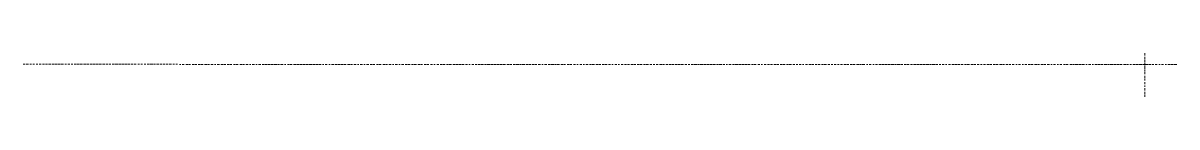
# Model space of a CAD drawing. Header units: millimetres. Extents: x 2928 to 3112, y 1220 to 1280.
# Drawn here: x 3081.44 to 3086.89, y 1247.3 to 1247.51 of the extents above; entities that cross this region are included whole.
import ezdxf

# ---------------------------------------------------------------- set-up
doc = ezdxf.new("R2010")
doc.units = ezdxf.units.MM

msp = doc.modelspace()

# ---------------------------------------------------------------- linework, layer by layer
at = {"color": 252, "linetype": 'Continuous', "lineweight": 5, "true_color": 0x989898}
for points in [[(3086.73579, 1247.49801), (3086.73579, 1247.50793), (3086.73579, 1247.50793)], [(3086.73579, 1247.48147), (3086.73579, 1247.49139), (3086.73579, 1247.49139)], [(3082.18071, 1247.455), (3082.18733, 1247.455), (3082.18733, 1247.455)], [(3082.19394, 1247.455), (3082.20387, 1247.455), (3082.20387, 1247.455)], [(3082.21048, 1247.455), (3082.22041, 1247.455), (3082.22041, 1247.455)], [(3082.22371, 1247.455), (3082.23364, 1247.455), (3082.23364, 1247.455)], [(3082.24025, 1247.455), (3082.25018, 1247.455), (3082.25018, 1247.455)], [(3082.25349, 1247.455), (3082.26341, 1247.455), (3082.26341, 1247.455)], [(3082.27003, 1247.455), (3082.27995, 1247.455), (3082.27995, 1247.455)], [(3082.28326, 1247.455), (3082.29318, 1247.455), (3082.29318, 1247.455)], [(3082.2998, 1247.455), (3082.30972, 1247.455), (3082.30972, 1247.455)], [(3082.31303, 1247.455), (3082.32295, 1247.455), (3082.32295, 1247.455)], [(3082.32957, 1247.455), (3082.33949, 1247.455), (3082.33949, 1247.455)], [(3082.34611, 1247.455), (3082.35272, 1247.455), (3082.35272, 1247.455)], [(3082.35934, 1247.455), (3082.36926, 1247.455), (3082.36926, 1247.455)], [(3082.37588, 1247.455), (3082.3858, 1247.455), (3082.3858, 1247.455)], [(3082.38911, 1247.455), (3082.39904, 1247.455), (3082.39904, 1247.455)], [(3082.40565, 1247.455), (3082.41558, 1247.455), (3082.41558, 1247.455)], [(3082.41888, 1247.455), (3082.42881, 1247.455), (3082.42881, 1247.455)], [(3082.43542, 1247.455), (3082.44535, 1247.455), (3082.44535, 1247.455)], [(3082.44866, 1247.455), (3082.45858, 1247.455), (3082.45858, 1247.455)], [(3082.4652, 1247.455), (3082.47512, 1247.455), (3082.47512, 1247.455)], [(3082.47843, 1247.455), (3082.48835, 1247.455), (3082.48835, 1247.455)], [(3082.49497, 1247.455), (3082.50489, 1247.455), (3082.50489, 1247.455)], [(3082.51151, 1247.455), (3082.51812, 1247.455), (3082.51812, 1247.455)], [(3082.52474, 1247.455), (3082.53466, 1247.455), (3082.53466, 1247.455)], [(3082.54128, 1247.455), (3082.5479, 1247.455), (3082.5479, 1247.455)], [(3082.55451, 1247.455), (3082.56444, 1247.455), (3082.56444, 1247.455)], [(3082.57105, 1247.455), (3082.58098, 1247.455), (3082.58098, 1247.455)], [(3082.58428, 1247.455), (3082.59421, 1247.455), (3082.59421, 1247.455)], [(3082.59751, 1247.455), (3082.61075, 1247.455), (3082.61075, 1247.455)], [(3082.61405, 1247.455), (3082.62398, 1247.455), (3082.62398, 1247.455)], [(3082.62729, 1247.455), (3082.64052, 1247.455), (3082.64052, 1247.455)], [(3082.64383, 1247.455), (3082.65375, 1247.455), (3082.65375, 1247.455)], [(3082.65706, 1247.455), (3082.67029, 1247.455), (3082.67029, 1247.455)], [(3082.67691, 1247.455), (3082.68352, 1247.455), (3082.68352, 1247.455)], [(3082.69014, 1247.455), (3082.70006, 1247.455), (3082.70006, 1247.455)], [(3082.70337, 1247.455), (3082.71329, 1247.455), (3082.71329, 1247.455)], [(3082.71991, 1247.455), (3082.72983, 1247.455), (3082.72983, 1247.455)], [(3082.73314, 1247.455), (3082.74637, 1247.455), (3082.74637, 1247.455)], [(3082.74968, 1247.455), (3082.75961, 1247.455), (3082.75961, 1247.455)], [(3082.76291, 1247.455), (3082.77615, 1247.455), (3082.77615, 1247.455)], [(3082.77945, 1247.455), (3082.78938, 1247.455), (3082.78938, 1247.455)], [(3082.79269, 1247.455), (3082.80592, 1247.455), (3082.80592, 1247.455)], [(3082.80923, 1247.455), (3082.81915, 1247.455), (3082.81915, 1247.455)], [(3082.82246, 1247.455), (3082.83569, 1247.455), (3082.83569, 1247.455)], [(3082.839, 1247.455), (3082.84892, 1247.455), (3082.84892, 1247.455)], [(3082.85554, 1247.455), (3082.86215, 1247.455), (3082.86215, 1247.455)], [(3082.86877, 1247.455), (3082.87869, 1247.455), (3082.87869, 1247.455)], [(3082.88531, 1247.455), (3082.89192, 1247.455), (3082.89192, 1247.455)], [(3082.89854, 1247.455), (3082.91177, 1247.455), (3082.91177, 1247.455)], [(3082.91508, 1247.455), (3082.925, 1247.455), (3082.925, 1247.455)], [(3082.92831, 1247.455), (3082.94154, 1247.455), (3082.94154, 1247.455)], [(3082.94485, 1247.455), (3082.95478, 1247.455), (3082.95478, 1247.455)], [(3082.95808, 1247.455), (3082.96801, 1247.455), (3082.96801, 1247.455)], [(3082.97462, 1247.455), (3082.98455, 1247.455), (3082.98455, 1247.455)], [(3082.98786, 1247.455), (3082.99778, 1247.455), (3082.99778, 1247.455)], [(3083.0044, 1247.455), (3083.01432, 1247.455), (3083.01432, 1247.455)], [(3083.02094, 1247.455), (3083.02755, 1247.455), (3083.02755, 1247.455)], [(3083.03417, 1247.455), (3083.04409, 1247.455), (3083.04409, 1247.455)], [(3083.05071, 1247.455), (3083.05732, 1247.455), (3083.05732, 1247.455)], [(3083.06394, 1247.455), (3083.07386, 1247.455), (3083.07386, 1247.455)], [(3083.08048, 1247.455), (3083.0904, 1247.455), (3083.0904, 1247.455)], [(3083.09371, 1247.455), (3083.10364, 1247.455), (3083.10364, 1247.455)], [(3083.11025, 1247.455), (3083.12018, 1247.455), (3083.12018, 1247.455)], [(3083.12348, 1247.455), (3083.13341, 1247.455), (3083.13341, 1247.455)], [(3083.14002, 1247.455), (3083.14995, 1247.455), (3083.14995, 1247.455)], [(3083.15326, 1247.455), (3083.16318, 1247.455), (3083.16318, 1247.455)], [(3083.16979, 1247.455), (3083.17972, 1247.455), (3083.17972, 1247.455)], [(3083.18633, 1247.455), (3083.19295, 1247.455), (3083.19295, 1247.455)], [(3083.19957, 1247.455), (3083.20949, 1247.455), (3083.20949, 1247.455)], [(3083.21611, 1247.455), (3083.22272, 1247.455), (3083.22272, 1247.455)], [(3083.22934, 1247.455), (3083.23926, 1247.455), (3083.23926, 1247.455)], [(3083.24588, 1247.455), (3083.2558, 1247.455), (3083.2558, 1247.455)], [(3083.25911, 1247.455), (3083.26903, 1247.455), (3083.26903, 1247.455)], [(3083.27565, 1247.455), (3083.28557, 1247.455), (3083.28557, 1247.455)], [(3083.28888, 1247.455), (3083.29881, 1247.455), (3083.29881, 1247.455)], [(3083.30542, 1247.455), (3083.31535, 1247.455), (3083.31535, 1247.455)], [(3083.31865, 1247.455), (3083.32858, 1247.455), (3083.32858, 1247.455)], [(3083.33519, 1247.455), (3083.34512, 1247.455), (3083.34512, 1247.455)], [(3083.34843, 1247.455), (3083.35835, 1247.455), (3083.35835, 1247.455)], [(3083.36497, 1247.455), (3083.37489, 1247.455), (3083.37489, 1247.455)], [(3083.38151, 1247.455), (3083.38812, 1247.455), (3083.38812, 1247.455)], [(3083.39474, 1247.455), (3083.40466, 1247.455), (3083.40466, 1247.455)], [(3083.41128, 1247.455), (3083.4212, 1247.455), (3083.4212, 1247.455)], [(3083.42451, 1247.455), (3083.43443, 1247.455), (3083.43443, 1247.455)], [(3083.44105, 1247.455), (3083.45097, 1247.455), (3083.45097, 1247.455)], [(3083.45428, 1247.455), (3083.4642, 1247.455), (3083.4642, 1247.455)], [(3083.47082, 1247.455), (3083.48074, 1247.455), (3083.48074, 1247.455)], [(3083.48405, 1247.455), (3083.49398, 1247.455), (3083.49398, 1247.455)], [(3083.49728, 1247.455), (3083.51052, 1247.455), (3083.51052, 1247.455)], [(3083.51382, 1247.455), (3083.52375, 1247.455), (3083.52375, 1247.455)], [(3083.53036, 1247.455), (3083.54029, 1247.455), (3083.54029, 1247.455)], [(3083.5469, 1247.455), (3083.55352, 1247.455), (3083.55352, 1247.455)], [(3083.56014, 1247.455), (3083.57006, 1247.455), (3083.57006, 1247.455)], [(3083.57668, 1247.455), (3083.5866, 1247.455), (3083.5866, 1247.455)], [(3083.58991, 1247.455), (3083.59983, 1247.455), (3083.59983, 1247.455)], [(3083.60314, 1247.455), (3083.61637, 1247.455), (3083.61637, 1247.455)], [(3083.61968, 1247.455), (3083.6296, 1247.455), (3083.6296, 1247.455)], [(3083.63291, 1247.455), (3083.64614, 1247.455), (3083.64614, 1247.455)], [(3083.64945, 1247.455), (3083.65938, 1247.455), (3083.65938, 1247.455)], [(3083.66268, 1247.455), (3083.67592, 1247.455), (3083.67592, 1247.455)], [(3083.67922, 1247.455), (3083.68915, 1247.455), (3083.68915, 1247.455)], [(3083.69246, 1247.455), (3083.70569, 1247.455), (3083.70569, 1247.455)], [(3083.709, 1247.455), (3083.71892, 1247.455), (3083.71892, 1247.455)], [(3083.72553, 1247.455), (3083.73546, 1247.455), (3083.73546, 1247.455)], [(3083.73877, 1247.455), (3083.74869, 1247.455), (3083.74869, 1247.455)], [(3083.75531, 1247.455), (3083.76523, 1247.455), (3083.76523, 1247.455)], [(3083.76854, 1247.455), (3083.78177, 1247.455), (3083.78177, 1247.455)], [(3083.78508, 1247.455), (3083.795, 1247.455), (3083.795, 1247.455)], [(3083.79831, 1247.455), (3083.81154, 1247.455), (3083.81154, 1247.455)], [(3083.81485, 1247.455), (3083.82477, 1247.455), (3083.82477, 1247.455)], [(3083.82808, 1247.455), (3083.84131, 1247.455), (3083.84131, 1247.455)], [(3083.84462, 1247.455), (3083.85455, 1247.455), (3083.85455, 1247.455)], [(3083.85785, 1247.455), (3083.86778, 1247.455), (3083.86778, 1247.455)], [(3083.87439, 1247.455), (3083.88432, 1247.455), (3083.88432, 1247.455)], [(3083.89093, 1247.455), (3083.89755, 1247.455), (3083.89755, 1247.455)], [(3083.90417, 1247.455), (3083.91409, 1247.455), (3083.91409, 1247.455)], [(3083.92071, 1247.455), (3083.93063, 1247.455), (3083.93063, 1247.455)], [(3083.93394, 1247.455), (3083.94717, 1247.455), (3083.94717, 1247.455)], [(3083.95048, 1247.455), (3083.9604, 1247.455), (3083.9604, 1247.455)], [(3083.96371, 1247.455), (3083.97363, 1247.455), (3083.97363, 1247.455)], [(3083.98025, 1247.455), (3083.99017, 1247.455), (3083.99017, 1247.455)], [(3083.99348, 1247.455), (3084.00341, 1247.455), (3084.00341, 1247.455)], [(3084.01002, 1247.455), (3084.01994, 1247.455), (3084.01994, 1247.455)], [(3084.02325, 1247.455), (3084.03318, 1247.455), (3084.03318, 1247.455)], [(3084.03979, 1247.455), (3084.04972, 1247.455), (3084.04972, 1247.455)], [(3084.05633, 1247.455), (3084.06295, 1247.455), (3084.06295, 1247.455)], [(3084.06956, 1247.455), (3084.07949, 1247.455), (3084.07949, 1247.455)], [(3084.0861, 1247.455), (3084.09272, 1247.455), (3084.09272, 1247.455)], [(3084.09934, 1247.455), (3084.10926, 1247.455), (3084.10926, 1247.455)], [(3084.11588, 1247.455), (3084.1258, 1247.455), (3084.1258, 1247.455)], [(3084.12911, 1247.455), (3084.13903, 1247.455), (3084.13903, 1247.455)], [(3084.14565, 1247.455), (3084.15557, 1247.455), (3084.15557, 1247.455)], [(3084.15888, 1247.455), (3084.1688, 1247.455), (3084.1688, 1247.455)], [(3084.17542, 1247.455), (3084.18534, 1247.455), (3084.18534, 1247.455)], [(3084.18865, 1247.455), (3084.19858, 1247.455), (3084.19858, 1247.455)], [(3084.20519, 1247.455), (3084.21512, 1247.455), (3084.21512, 1247.455)], [(3084.22173, 1247.455), (3084.22835, 1247.455), (3084.22835, 1247.455)], [(3084.23496, 1247.455), (3084.24489, 1247.455), (3084.24489, 1247.455)], [(3084.2515, 1247.455), (3084.25812, 1247.455), (3084.25812, 1247.455)], [(3084.26474, 1247.455), (3084.27466, 1247.455), (3084.27466, 1247.455)], [(3084.28128, 1247.455), (3084.2912, 1247.455), (3084.2912, 1247.455)], [(3084.29451, 1247.455), (3084.30443, 1247.455), (3084.30443, 1247.455)], [(3084.31105, 1247.455), (3084.32097, 1247.455), (3084.32097, 1247.455)], [(3084.32428, 1247.455), (3084.3342, 1247.455), (3084.3342, 1247.455)], [(3084.34082, 1247.455), (3084.35074, 1247.455), (3084.35074, 1247.455)], [(3084.35405, 1247.455), (3084.36397, 1247.455), (3084.36397, 1247.455)], [(3084.37059, 1247.455), (3084.38051, 1247.455), (3084.38051, 1247.455)], [(3084.38382, 1247.455), (3084.39375, 1247.455), (3084.39375, 1247.455)], [(3084.40036, 1247.455), (3084.41029, 1247.455), (3084.41029, 1247.455)], [(3084.4169, 1247.455), (3084.42352, 1247.455), (3084.42352, 1247.455)], [(3084.43013, 1247.455), (3084.44006, 1247.455), (3084.44006, 1247.455)], [(3084.44667, 1247.455), (3084.4566, 1247.455), (3084.4566, 1247.455)], [(3084.45991, 1247.455), (3084.46983, 1247.455), (3084.46983, 1247.455)], [(3084.47645, 1247.455), (3084.48637, 1247.455), (3084.48637, 1247.455)], [(3084.48968, 1247.455), (3084.4996, 1247.455), (3084.4996, 1247.455)], [(3084.50291, 1247.455), (3084.51614, 1247.455), (3084.51614, 1247.455)], [(3084.51945, 1247.455), (3084.52937, 1247.455), (3084.52937, 1247.455)], [(3084.53268, 1247.455), (3084.54591, 1247.455), (3084.54591, 1247.455)], [(3084.54922, 1247.455), (3084.55915, 1247.455), (3084.55915, 1247.455)], [(3084.56576, 1247.455), (3084.57568, 1247.455), (3084.57568, 1247.455)], [(3084.5823, 1247.455), (3084.58892, 1247.455), (3084.58892, 1247.455)], [(3084.59553, 1247.455), (3084.60546, 1247.455), (3084.60546, 1247.455)], [(3084.60876, 1247.455), (3084.622, 1247.455), (3084.622, 1247.455)], [(3084.6253, 1247.455), (3084.63523, 1247.455), (3084.63523, 1247.455)], [(3084.63854, 1247.455), (3084.65177, 1247.455), (3084.65177, 1247.455)], [(3084.65508, 1247.455), (3084.665, 1247.455), (3084.665, 1247.455)], [(3084.66831, 1247.455), (3084.68154, 1247.455), (3084.68154, 1247.455)], [(3084.68485, 1247.455), (3084.69477, 1247.455), (3084.69477, 1247.455)], [(3084.69808, 1247.455), (3084.71131, 1247.455), (3084.71131, 1247.455)], [(3084.71462, 1247.455), (3084.72454, 1247.455), (3084.72454, 1247.455)], [(3084.72785, 1247.455), (3084.74108, 1247.455), (3084.74108, 1247.455)], [(3084.74439, 1247.455), (3084.75432, 1247.455), (3084.75432, 1247.455)], [(3084.76093, 1247.455), (3084.76755, 1247.455), (3084.76755, 1247.455)], [(3084.77416, 1247.455), (3084.78409, 1247.455), (3084.78409, 1247.455)], [(3084.7907, 1247.455), (3084.80063, 1247.455), (3084.80063, 1247.455)], [(3084.80394, 1247.455), (3084.81717, 1247.455), (3084.81717, 1247.455)], [(3084.82048, 1247.455), (3084.8304, 1247.455), (3084.8304, 1247.455)], [(3084.83371, 1247.455), (3084.84694, 1247.455), (3084.84694, 1247.455)], [(3084.85025, 1247.455), (3084.86017, 1247.455), (3084.86017, 1247.455)], [(3084.86348, 1247.455), (3084.8734, 1247.455), (3084.8734, 1247.455)], [(3084.88002, 1247.455), (3084.88994, 1247.455), (3084.88994, 1247.455)], [(3084.89325, 1247.455), (3084.90317, 1247.455), (3084.90317, 1247.455)], [(3084.90979, 1247.455), (3084.91971, 1247.455), (3084.91971, 1247.455)], [(3084.92633, 1247.455), (3084.93295, 1247.455), (3084.93295, 1247.455)], [(3084.93956, 1247.455), (3084.94949, 1247.455), (3084.94949, 1247.455)], [(3084.9561, 1247.455), (3084.96603, 1247.455), (3084.96603, 1247.455)], [(3084.96933, 1247.455), (3084.97926, 1247.455), (3084.97926, 1247.455)], [(3084.98587, 1247.455), (3084.9958, 1247.455), (3084.9958, 1247.455)], [(3084.99911, 1247.455), (3085.00903, 1247.455), (3085.00903, 1247.455)], [(3085.01565, 1247.455), (3085.02557, 1247.455), (3085.02557, 1247.455)], [(3085.02888, 1247.455), (3085.0388, 1247.455), (3085.0388, 1247.455)], [(3085.04542, 1247.455), (3085.05534, 1247.455), (3085.05534, 1247.455)], [(3085.05865, 1247.455), (3085.06857, 1247.455), (3085.06857, 1247.455)], [(3085.07519, 1247.455), (3085.08511, 1247.455), (3085.08511, 1247.455)], [(3085.09173, 1247.455), (3085.09835, 1247.455), (3085.09835, 1247.455)], [(3085.10496, 1247.455), (3085.11489, 1247.455), (3085.11489, 1247.455)], [(3085.1215, 1247.455), (3085.12812, 1247.455), (3085.12812, 1247.455)], [(3085.13473, 1247.455), (3085.14466, 1247.455), (3085.14466, 1247.455)], [(3085.15127, 1247.455), (3085.1612, 1247.455), (3085.1612, 1247.455)], [(3085.1645, 1247.455), (3085.17443, 1247.455), (3085.17443, 1247.455)], [(3085.18104, 1247.455), (3085.19097, 1247.455), (3085.19097, 1247.455)], [(3085.19428, 1247.455), (3085.2042, 1247.455), (3085.2042, 1247.455)], [(3085.21082, 1247.455), (3085.22074, 1247.455), (3085.22074, 1247.455)], [(3085.22405, 1247.455), (3085.23397, 1247.455), (3085.23397, 1247.455)], [(3085.24059, 1247.455), (3085.25051, 1247.455), (3085.25051, 1247.455)], [(3085.25713, 1247.455), (3085.26374, 1247.455), (3085.26374, 1247.455)], [(3085.27036, 1247.455), (3085.28028, 1247.455), (3085.28028, 1247.455)], [(3085.2869, 1247.455), (3085.29352, 1247.455), (3085.29352, 1247.455)], [(3085.30013, 1247.455), (3085.31006, 1247.455), (3085.31006, 1247.455)], [(3085.31667, 1247.455), (3085.3266, 1247.455), (3085.3266, 1247.455)], [(3085.3299, 1247.455), (3085.33983, 1247.455), (3085.33983, 1247.455)], [(3085.34644, 1247.455), (3085.35637, 1247.455), (3085.35637, 1247.455)], [(3085.35968, 1247.455), (3085.3696, 1247.455), (3085.3696, 1247.455)], [(3085.37622, 1247.455), (3085.38614, 1247.455), (3085.38614, 1247.455)], [(3085.38945, 1247.455), (3085.39937, 1247.455), (3085.39937, 1247.455)], [(3085.40268, 1247.455), (3085.41591, 1247.455), (3085.41591, 1247.455)], [(3085.42253, 1247.455), (3085.42914, 1247.455), (3085.42914, 1247.455)], [(3085.43576, 1247.455), (3085.44568, 1247.455), (3085.44568, 1247.455)], [(3085.4523, 1247.455), (3085.45891, 1247.455), (3085.45891, 1247.455)], [(3085.46553, 1247.455), (3085.47545, 1247.455), (3085.47545, 1247.455)], [(3085.48207, 1247.455), (3085.49199, 1247.455), (3085.49199, 1247.455)], [(3085.4953, 1247.455), (3085.50523, 1247.455), (3085.50523, 1247.455)], [(3085.50853, 1247.455), (3085.52177, 1247.455), (3085.52177, 1247.455)], [(3085.52507, 1247.455), (3085.535, 1247.455), (3085.535, 1247.455)], [(3085.53831, 1247.455), (3085.55154, 1247.455), (3085.55154, 1247.455)], [(3085.55485, 1247.455), (3085.56477, 1247.455), (3085.56477, 1247.455)], [(3085.56808, 1247.455), (3085.58131, 1247.455), (3085.58131, 1247.455)], [(3085.58462, 1247.455), (3085.59454, 1247.455), (3085.59454, 1247.455)], [(3085.60116, 1247.455), (3085.61108, 1247.455), (3085.61108, 1247.455)], [(3085.61439, 1247.455), (3085.62431, 1247.455), (3085.62431, 1247.455)], [(3085.63093, 1247.455), (3085.64085, 1247.455), (3085.64085, 1247.455)], [(3085.64416, 1247.455), (3085.65739, 1247.455), (3085.65739, 1247.455)], [(3085.6607, 1247.455), (3085.67063, 1247.455), (3085.67063, 1247.455)], [(3085.67393, 1247.455), (3085.68717, 1247.455), (3085.68717, 1247.455)], [(3085.69047, 1247.455), (3085.7004, 1247.455), (3085.7004, 1247.455)], [(3085.70371, 1247.455), (3085.71694, 1247.455), (3085.71694, 1247.455)], [(3085.72024, 1247.455), (3085.73017, 1247.455), (3085.73017, 1247.455)], [(3085.73348, 1247.455), (3085.74671, 1247.455), (3085.74671, 1247.455)], [(3085.75002, 1247.455), (3085.75994, 1247.455), (3085.75994, 1247.455)], [(3085.76656, 1247.455), (3085.77317, 1247.455), (3085.77317, 1247.455)], [(3085.77979, 1247.455), (3085.78971, 1247.455), (3085.78971, 1247.455)], [(3085.79633, 1247.455), (3085.80294, 1247.455), (3085.80294, 1247.455)], [(3085.80956, 1247.455), (3085.81948, 1247.455), (3085.81948, 1247.455)], [(3085.8261, 1247.455), (3085.83602, 1247.455), (3085.83602, 1247.455)], [(3085.83933, 1247.455), (3085.85256, 1247.455), (3085.85256, 1247.455)], [(3085.85587, 1247.455), (3085.8658, 1247.455), (3085.8658, 1247.455)], [(3085.8691, 1247.455), (3085.87903, 1247.455), (3085.87903, 1247.455)], [(3085.88564, 1247.455), (3085.89557, 1247.455), (3085.89557, 1247.455)], [(3085.89888, 1247.455), (3085.9088, 1247.455), (3085.9088, 1247.455)], [(3085.91542, 1247.455), (3085.92534, 1247.455), (3085.92534, 1247.455)], [(3085.92865, 1247.455), (3085.93857, 1247.455), (3085.93857, 1247.455)], [(3085.94519, 1247.455), (3085.95511, 1247.455), (3085.95511, 1247.455)], [(3085.96173, 1247.455), (3085.96834, 1247.455), (3085.96834, 1247.455)], [(3085.97496, 1247.455), (3085.98488, 1247.455), (3085.98488, 1247.455)], [(3085.9915, 1247.455), (3086.00142, 1247.455), (3086.00142, 1247.455)], [(3086.00473, 1247.455), (3086.01465, 1247.455), (3086.01465, 1247.455)], [(3086.02127, 1247.455), (3086.03119, 1247.455), (3086.03119, 1247.455)], [(3086.0345, 1247.455), (3086.04443, 1247.455), (3086.04443, 1247.455)], [(3086.05104, 1247.455), (3086.06097, 1247.455), (3086.06097, 1247.455)], [(3086.06427, 1247.455), (3086.0742, 1247.455), (3086.0742, 1247.455)], [(3086.08081, 1247.455), (3086.09074, 1247.455), (3086.09074, 1247.455)], [(3086.09405, 1247.455), (3086.10397, 1247.455), (3086.10397, 1247.455)], [(3086.11059, 1247.455), (3086.12051, 1247.455), (3086.12051, 1247.455)], [(3086.12713, 1247.455), (3086.13374, 1247.455), (3086.13374, 1247.455)], [(3086.14036, 1247.455), (3086.15028, 1247.455), (3086.15028, 1247.455)], [(3086.1569, 1247.455), (3086.16351, 1247.455), (3086.16351, 1247.455)], [(3086.17013, 1247.455), (3086.18005, 1247.455), (3086.18005, 1247.455)], [(3086.18667, 1247.455), (3086.19659, 1247.455), (3086.19659, 1247.455)], [(3086.1999, 1247.455), (3086.20983, 1247.455), (3086.20983, 1247.455)], [(3086.21644, 1247.455), (3086.22637, 1247.455), (3086.22637, 1247.455)], [(3086.22967, 1247.455), (3086.2396, 1247.455), (3086.2396, 1247.455)], [(3086.24621, 1247.455), (3086.25614, 1247.455), (3086.25614, 1247.455)], [(3086.25945, 1247.455), (3086.26937, 1247.455), (3086.26937, 1247.455)], [(3086.27599, 1247.455), (3086.28591, 1247.455), (3086.28591, 1247.455)], [(3086.29252, 1247.455), (3086.29914, 1247.455), (3086.29914, 1247.455)], [(3086.30576, 1247.455), (3086.31568, 1247.455), (3086.31568, 1247.455)], [(3086.3223, 1247.455), (3086.32891, 1247.455), (3086.32891, 1247.455)], [(3086.33553, 1247.455), (3086.34545, 1247.455), (3086.34545, 1247.455)], [(3086.35207, 1247.455), (3086.36199, 1247.455), (3086.36199, 1247.455)], [(3086.3653, 1247.455), (3086.37522, 1247.455), (3086.37522, 1247.455)], [(3086.38184, 1247.455), (3086.39176, 1247.455), (3086.39176, 1247.455)], [(3086.39507, 1247.455), (3086.405, 1247.455), (3086.405, 1247.455)], [(3086.4083, 1247.455), (3086.42154, 1247.455), (3086.42154, 1247.455)], [(3086.42484, 1247.455), (3086.43477, 1247.455), (3086.43477, 1247.455)], [(3086.43808, 1247.455), (3086.45131, 1247.455), (3086.45131, 1247.455)], [(3086.45792, 1247.455), (3086.46454, 1247.455), (3086.46454, 1247.455)], [(3086.47116, 1247.455), (3086.48108, 1247.455), (3086.48108, 1247.455)], [(3086.4877, 1247.455), (3086.49431, 1247.455), (3086.49431, 1247.455)], [(3086.50093, 1247.455), (3086.51085, 1247.455), (3086.51085, 1247.455)], [(3086.51416, 1247.455), (3086.52739, 1247.455), (3086.52739, 1247.455)], [(3086.5307, 1247.455), (3086.54062, 1247.455), (3086.54062, 1247.455)], [(3086.54393, 1247.455), (3086.55716, 1247.455), (3086.55716, 1247.455)], [(3086.56047, 1247.455), (3086.57039, 1247.455), (3086.57039, 1247.455)], [(3086.5737, 1247.455), (3086.58693, 1247.455), (3086.58693, 1247.455)], [(3086.59024, 1247.455), (3086.60017, 1247.455), (3086.60017, 1247.455)], [(3086.60347, 1247.455), (3086.61671, 1247.455), (3086.61671, 1247.455)], [(3086.62001, 1247.455), (3086.62994, 1247.455), (3086.62994, 1247.455)], [(3086.63655, 1247.455), (3086.64648, 1247.455), (3086.64648, 1247.455)], [(3086.64979, 1247.455), (3086.65971, 1247.455), (3086.65971, 1247.455)], [(3086.66633, 1247.455), (3086.67294, 1247.455), (3086.67294, 1247.455)], [(3086.67956, 1247.455), (3086.69279, 1247.455), (3086.69279, 1247.455)], [(3086.6961, 1247.455), (3086.70602, 1247.455), (3086.70602, 1247.455)], [(3086.70933, 1247.455), (3086.72256, 1247.455), (3086.72256, 1247.455)], [(3086.72587, 1247.455), (3086.73579, 1247.455), (3086.73579, 1247.455)], [(3086.73579, 1247.46493), (3086.73579, 1247.47816), (3086.73579, 1247.47816)], [(3086.73579, 1247.4517), (3086.73579, 1247.46162), (3086.73579, 1247.46162)], [(3086.73579, 1247.43516), (3086.73579, 1247.44839), (3086.73579, 1247.44839)], [(3086.7391, 1247.455), (3086.75233, 1247.455), (3086.75233, 1247.455)], [(3086.75564, 1247.455), (3086.76557, 1247.455), (3086.76557, 1247.455)], [(3086.76887, 1247.455), (3086.7788, 1247.455), (3086.7788, 1247.455)], [(3086.78541, 1247.455), (3086.79534, 1247.455), (3086.79534, 1247.455)], [(3086.80195, 1247.455), (3086.80857, 1247.455), (3086.80857, 1247.455)], [(3086.81519, 1247.455), (3086.82511, 1247.455), (3086.82511, 1247.455)], [(3086.83173, 1247.455), (3086.83834, 1247.455), (3086.83834, 1247.455)], [(3086.84496, 1247.455), (3086.85819, 1247.455), (3086.85819, 1247.455)], [(3086.8615, 1247.455), (3086.87142, 1247.455), (3086.87142, 1247.455)], [(3086.87473, 1247.455), (3086.88796, 1247.455), (3086.88796, 1247.455)], [(3086.73579, 1247.42193), (3086.73579, 1247.43185), (3086.73579, 1247.43185)], [(3086.73579, 1247.40869), (3086.73579, 1247.41862), (3086.73579, 1247.41862)], [(3086.73579, 1247.39215), (3086.73579, 1247.40208), (3086.73579, 1247.40208)], [(3086.73579, 1247.37892), (3086.73579, 1247.38885), (3086.73579, 1247.38885)], [(3086.73579, 1247.36238), (3086.73579, 1247.37231), (3086.73579, 1247.37231)], [(3086.73579, 1247.34915), (3086.73579, 1247.35577), (3086.73579, 1247.35577)], [(3086.73579, 1247.33261), (3086.73579, 1247.34253), (3086.73579, 1247.34253)], [(3086.73579, 1247.31607), (3086.73579, 1247.32599), (3086.73579, 1247.32599)], [(3086.73579, 1247.30284), (3086.73579, 1247.31276), (3086.73579, 1247.31276)]]:
    msp.add_lwpolyline(points, dxfattribs=at)
at = {"color": 252, "linetype": 'Continuous', "lineweight": 13, "true_color": 0x989898}
for points in [[(3081.44303, 1247.45666), (3081.45295, 1247.45666), (3081.45295, 1247.45666)], [(3081.45792, 1247.45666), (3081.46784, 1247.45666), (3081.46784, 1247.45666)], [(3081.47446, 1247.45666), (3081.48273, 1247.45666), (3081.48273, 1247.45666)], [(3081.48934, 1247.45666), (3081.49761, 1247.45666), (3081.49761, 1247.45666)], [(3081.50423, 1247.45666), (3081.5125, 1247.45666), (3081.5125, 1247.45666)], [(3081.51911, 1247.45666), (3081.52904, 1247.45666), (3081.52904, 1247.45666)], [(3081.534, 1247.45666), (3081.54392, 1247.45666), (3081.54392, 1247.45666)], [(3081.54889, 1247.45666), (3081.55881, 1247.45666), (3081.55881, 1247.45666)], [(3081.56377, 1247.45666), (3081.5737, 1247.45666), (3081.5737, 1247.45666)], [(3081.57866, 1247.45666), (3081.58858, 1247.45666), (3081.58858, 1247.45666)], [(3081.59189, 1247.45666), (3081.60347, 1247.45666), (3081.60347, 1247.45666)], [(3081.60678, 1247.45666), (3081.61835, 1247.45666), (3081.61835, 1247.45666)], [(3081.62166, 1247.45666), (3081.63324, 1247.45666), (3081.63324, 1247.45666)], [(3081.63986, 1247.45666), (3081.64813, 1247.45666), (3081.64813, 1247.45666)], [(3081.65474, 1247.45666), (3081.66301, 1247.45666), (3081.66301, 1247.45666)], [(3081.66963, 1247.45666), (3081.6779, 1247.45666), (3081.6779, 1247.45666)], [(3081.68451, 1247.45666), (3081.69444, 1247.45666), (3081.69444, 1247.45666)], [(3081.69775, 1247.45666), (3081.70932, 1247.45666), (3081.70932, 1247.45666)], [(3081.71263, 1247.45666), (3081.72421, 1247.45666), (3081.72421, 1247.45666)], [(3081.72752, 1247.45666), (3081.73909, 1247.45666), (3081.73909, 1247.45666)], [(3081.7424, 1247.45666), (3081.75398, 1247.45666), (3081.75398, 1247.45666)], [(3081.75729, 1247.45666), (3081.76887, 1247.45666), (3081.76887, 1247.45666)], [(3081.77217, 1247.45666), (3081.78375, 1247.45666), (3081.78375, 1247.45666)], [(3081.78706, 1247.45666), (3081.79864, 1247.45666), (3081.79864, 1247.45666)], [(3081.80195, 1247.45666), (3081.81352, 1247.45666), (3081.81352, 1247.45666)], [(3081.81849, 1247.45666), (3081.82841, 1247.45666), (3081.82841, 1247.45666)], [(3081.83337, 1247.45666), (3081.8433, 1247.45666), (3081.8433, 1247.45666)], [(3081.84826, 1247.45666), (3081.85653, 1247.45666), (3081.85653, 1247.45666)], [(3081.86314, 1247.45666), (3081.87472, 1247.45666), (3081.87472, 1247.45666)], [(3081.87803, 1247.45666), (3081.88961, 1247.45666), (3081.88961, 1247.45666)], [(3081.89292, 1247.45666), (3081.90449, 1247.45666), (3081.90449, 1247.45666)], [(3081.9078, 1247.45666), (3081.91938, 1247.45666), (3081.91938, 1247.45666)], [(3081.92269, 1247.45666), (3081.93427, 1247.45666), (3081.93427, 1247.45666)], [(3081.93757, 1247.45666), (3081.94915, 1247.45666), (3081.94915, 1247.45666)], [(3081.95246, 1247.45666), (3081.96238, 1247.45666), (3081.96238, 1247.45666)], [(3081.96735, 1247.45666), (3081.97727, 1247.45666), (3081.97727, 1247.45666)], [(3081.98389, 1247.45666), (3081.99216, 1247.45666), (3081.99216, 1247.45666)], [(3081.99877, 1247.45666), (3082.00704, 1247.45666), (3082.00704, 1247.45666)], [(3082.01366, 1247.45666), (3082.02193, 1247.45666), (3082.02193, 1247.45666)], [(3082.02854, 1247.45666), (3082.04012, 1247.45666), (3082.04012, 1247.45666)], [(3082.04343, 1247.45666), (3082.05501, 1247.45666), (3082.05501, 1247.45666)], [(3082.05831, 1247.45666), (3082.06824, 1247.45666), (3082.06824, 1247.45666)], [(3082.0732, 1247.45666), (3082.08312, 1247.45666), (3082.08312, 1247.45666)], [(3082.08809, 1247.45666), (3082.09801, 1247.45666), (3082.09801, 1247.45666)], [(3082.10297, 1247.45666), (3082.1129, 1247.45666), (3082.1129, 1247.45666)], [(3082.11786, 1247.45666), (3082.12778, 1247.45666), (3082.12778, 1247.45666)], [(3082.13274, 1247.45666), (3082.14267, 1247.45666), (3082.14267, 1247.45666)], [(3082.14928, 1247.45666), (3082.15755, 1247.45666), (3082.15755, 1247.45666)], [(3082.16417, 1247.45666), (3082.17244, 1247.45666), (3082.17244, 1247.45666)]]:
    msp.add_lwpolyline(points, dxfattribs=at)

doc.saveas('drawing.dxf')
